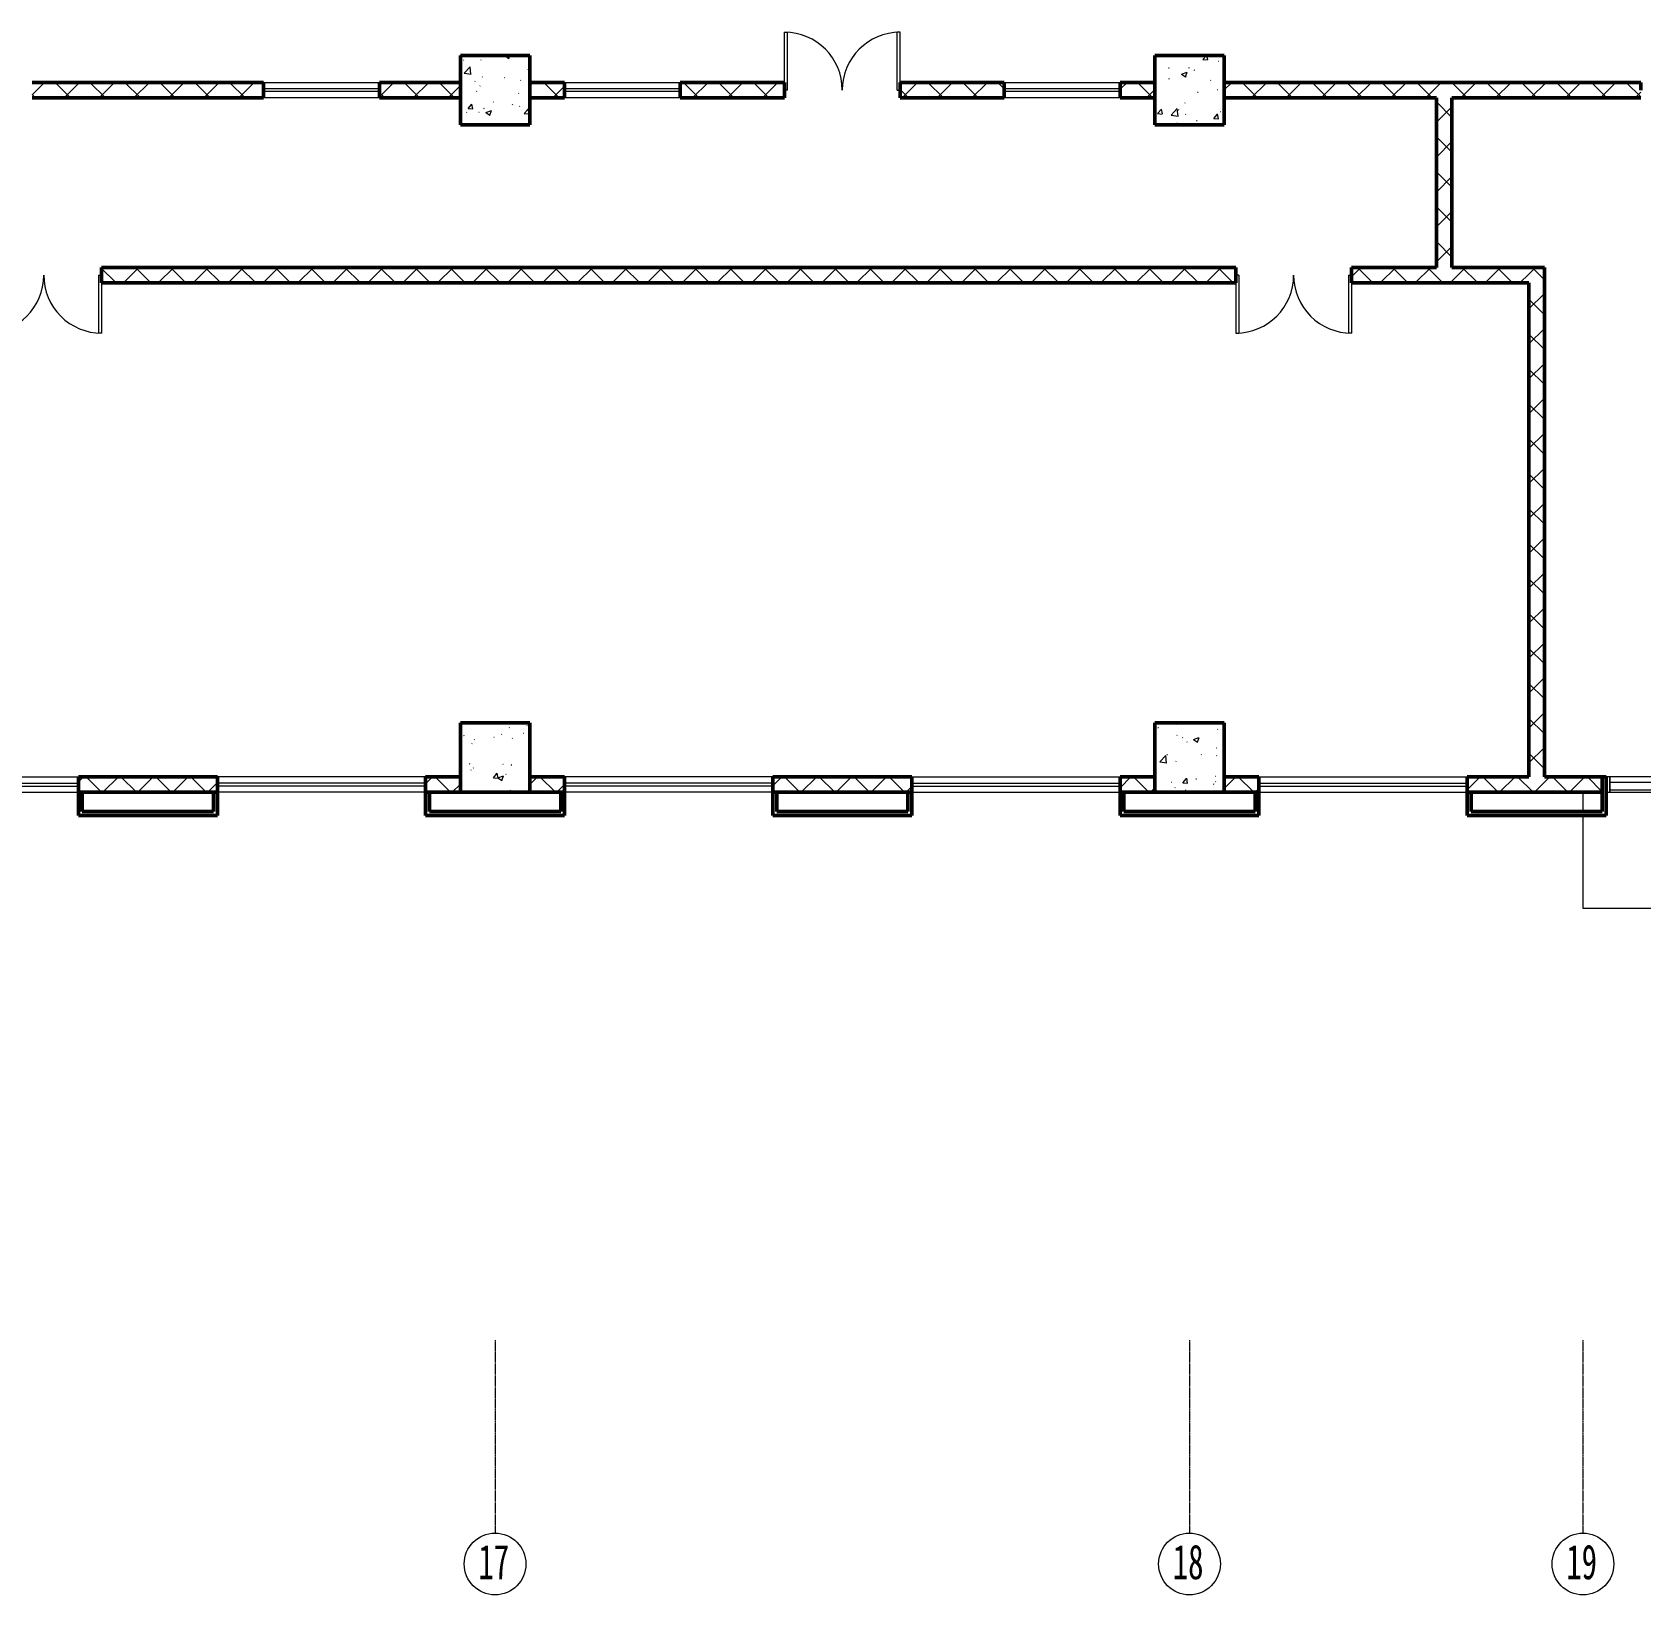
# Model space of a CAD drawing. Header units: millimetres. Extents: x -186019 to 257600, y -73860 to 134785.
# Drawn here: x -82819 to -61969, y 38485 to 58735 of the extents above; entities that cross this region are included whole.
import ezdxf

# ---------------------------------------------------------------- set-up
doc = ezdxf.new("R2010")
doc.units = ezdxf.units.MM
doc.linetypes.add('轴网线', pattern=[22.24, 12.7, -3.18, 3.18, -3.18])
for name, color, linetype, lineweight in [('A-DOOR', 31, 'Continuous', 13), ('A-FLOR', 192, 'Continuous', 13), ('A-GLAZ', 151, 'Continuous', 13), ('A-GLAZ-CURT', 52, 'Continuous', 13), ('A-GLAZ-CWMG', 51, 'Continuous', 13), ('A-WALL', 113, 'Continuous', 13), ('A-WALL-PATT', 111, 'Continuous', 50), ('S-COLS', 52, 'Continuous', 13), ('S-GRID', 1, 'Continuous', 13), ('S-GRID-IDEN', 1, 'Continuous', 13)]:
    doc.layers.add(name, color=color, linetype=linetype, lineweight=lineweight)
doc.styles.add('宋体_1', font='', dxfattribs={"width": 0.65, "height": 450})
doc.styles.get('宋体_1').set_extended_font_data('SimSun')
pattern_1 = [(45, (0, 0), (-226.2742, 226.2742), []), (135, (0, 0), (-226.2742, -226.2742), [])]

# ---------------------------------------------------------------- blocks, each defined once
blk = doc.blocks.new('结构矩形柱 - 结构柱-900 x 900 mm-V23-1F')
at = {"layer": 'S-COLS'}
h = blk.add_hatch(dxfattribs=at)
h.set_pattern_fill('FP_25', color=256, style=0, pattern_type=2)
h.set_pattern_definition([(50, (67819, -49335.2), (728.7365, -63.756), [76.2, -838.2]), (355, (67819, -49335.2), (-140.9716, 764.2276), [60.96, -670.56]), (100.451, (67879.7, -49340.5), (587.77, 700.467), [64.76, -712.36]), (46.184, (67819, -49132), (1084.316, -168.171), [114.3, -1257.3]), (96.636, (67909.4, -49146), (949.61, 989.71), [97.14, -1068.54]), (351.184, (67819, -49132), (949.62, 989.701), [91.44, -1005.84]), (21, (67920.6, -49182.8), (606.458, -409.0606), [76.2, -838.2]), (326, (67920.6, -49182.8), (247.2083, 736.753), [60.96, -670.56]), (71.451, (67971.1, -49216.9), (853.668, 327.6855), [64.76, -712.36]), (37.5, (67819, -49335.2), (12.3547, 338.2201), [6.706, -655.726, 6.706, -674.014, -673.1]), (37.5, (67819, -49335.2), (12.3547, 338.2201), [-1343.152, 6.706, -666.394]), (7.5, (67819, -49335.2), (267.2789, 400.7221), [6.706, -381.406, 6.706, -640.486, -256.54]), (7.5, (67819, -49335.2), (267.2789, 400.7221), [-1035.304, 6.706, -249.834]), (327.5, (67592.42, -49335.2), (542.3633, -22.91534), [6.706, -247.294, 6.706, -1837.334]), (327.5, (67592.42, -49335.2), (542.3633, -22.91534), [-260.706, -785.774, 6.706, -1044.854]), (317.5, (67490.82, -49335.2), (592.517, 101.707), [6.706, -323.494, 6.706, -519.582, -746.76]), (317.5, (67490.82, -49335.2), (592.517, 101.707), [-856.488, 6.706, -740.054])])
h.paths.add_polyline_path([(450, -450), (450, 450), (-450, 450), (-450, -450), (435, -450)], flags=0)
at = {"layer": 'S-COLS', "lineweight": 50}
for p, q in [((450, 450), (-450, 450)), ((-450, 450), (-450, -450)), ((450, -450), (450, 450)), ((-450, -450), (450, -450))]:
    blk.add_line(p, q, dxfattribs=at)
blk = doc.blocks.new('结构矩形柱 - 结构柱-900 x 900 mm-V24-1F')
at = {"layer": 'S-COLS'}
h = blk.add_hatch(dxfattribs=at)
h.set_pattern_fill('FP_26', color=256, style=0, pattern_type=2)
h.set_pattern_definition([(50, (67819, -57985.2), (728.7365, -63.756), [76.2, -838.2]), (355, (67819, -57985.2), (-140.9716, 764.2276), [60.96, -670.56]), (100.451, (67879.7, -57990.5), (587.77, 700.467), [64.76, -712.36]), (46.184, (67819, -57782), (1084.316, -168.171), [114.3, -1257.3]), (96.636, (67909.4, -57796), (949.61, 989.71), [97.14, -1068.54]), (351.184, (67819, -57782), (949.62, 989.701), [91.44, -1005.84]), (21, (67920.6, -57832.8), (606.458, -409.0606), [76.2, -838.2]), (326, (67920.6, -57832.8), (247.2083, 736.753), [60.96, -670.56]), (71.451, (67971.1, -57866.9), (853.668, 327.6855), [64.76, -712.36]), (37.5, (67819, -57985.2), (12.3547, 338.2201), [6.706, -655.726, 6.706, -674.014, -673.1]), (37.5, (67819, -57985.2), (12.3547, 338.2201), [-1343.152, 6.706, -666.394]), (7.5, (67819, -57985.2), (267.2789, 400.7221), [6.706, -381.406, 6.706, -640.486, -256.54]), (7.5, (67819, -57985.2), (267.2789, 400.7221), [-1035.304, 6.706, -249.834]), (327.5, (67592.42, -57985.2), (542.3633, -22.91534), [6.706, -247.294, 6.706, -1837.334]), (327.5, (67592.42, -57985.2), (542.3633, -22.91534), [-260.706, -785.774, 6.706, -1044.854]), (317.5, (67490.82, -57985.2), (592.517, 101.707), [6.706, -323.494, 6.706, -519.582, -746.76]), (317.5, (67490.82, -57985.2), (592.517, 101.707), [-856.488, 6.706, -740.054])])
h.paths.add_polyline_path([(450, -450), (450, 450), (-450, 450), (-450, -450), (435, -450)], flags=0)
at = {"layer": 'S-COLS', "lineweight": 50}
for p, q in [((450, 450), (-450, 450)), ((-450, 450), (-450, -450)), ((450, -450), (450, 450)), ((-450, -450), (450, -450))]:
    blk.add_line(p, q, dxfattribs=at)
blk = doc.blocks.new('结构矩形柱 - 结构柱-900 x 900 mm-V31-1F')
at = {"layer": 'S-COLS'}
h = blk.add_hatch(dxfattribs=at)
h.set_pattern_fill('FP_33', color=256, style=0, pattern_type=2)
h.set_pattern_definition([(50, (76819, -49335.2), (728.7365, -63.756), [76.2, -838.2]), (355, (76819, -49335.2), (-140.9716, 764.2276), [60.96, -670.56]), (100.451, (76879.7, -49340.5), (587.77, 700.467), [64.76, -712.36]), (46.184, (76819, -49132), (1084.316, -168.171), [114.3, -1257.3]), (96.636, (76909.4, -49146), (949.61, 989.71), [97.14, -1068.54]), (351.184, (76819, -49132), (949.62, 989.701), [91.44, -1005.84]), (21, (76920.6, -49182.8), (606.458, -409.0606), [76.2, -838.2]), (326, (76920.6, -49182.8), (247.2083, 736.753), [60.96, -670.56]), (71.451, (76971.1, -49216.9), (853.668, 327.6855), [64.76, -712.36]), (37.5, (76819, -49335.2), (12.3547, 338.2201), [6.706, -655.726, 6.706, -674.014, -673.1]), (37.5, (76819, -49335.2), (12.3547, 338.2201), [-1343.152, 6.706, -666.394]), (7.5, (76819, -49335.2), (267.2789, 400.7221), [6.706, -381.406, 6.706, -640.486, -256.54]), (7.5, (76819, -49335.2), (267.2789, 400.7221), [-1035.304, 6.706, -249.834]), (327.5, (76592.42, -49335.2), (542.3633, -22.91534), [6.706, -247.294, 6.706, -1837.334]), (327.5, (76592.42, -49335.2), (542.3633, -22.91534), [-260.706, -785.774, 6.706, -1044.854]), (317.5, (76490.82, -49335.2), (592.517, 101.707), [6.706, -323.494, 6.706, -519.582, -746.76]), (317.5, (76490.82, -49335.2), (592.517, 101.707), [-856.488, 6.706, -740.054])])
h.paths.add_polyline_path([(450, -450), (450, 450), (-450, 450), (-450, -450), (-337, -450)], flags=0)
at = {"layer": 'S-COLS', "lineweight": 50}
for p, q in [((450, 450), (-450, 450)), ((-450, 450), (-450, -450)), ((450, -450), (450, 450)), ((-450, -450), (450, -450))]:
    blk.add_line(p, q, dxfattribs=at)
blk = doc.blocks.new('结构矩形柱 - 结构柱-900 x 900 mm-V32-1F')
at = {"layer": 'S-COLS'}
h = blk.add_hatch(dxfattribs=at)
h.set_pattern_fill('FP_34', color=256, style=0, pattern_type=2)
h.set_pattern_definition([(50, (76819, -57985.2), (728.7365, -63.756), [76.2, -838.2]), (355, (76819, -57985.2), (-140.9716, 764.2276), [60.96, -670.56]), (100.451, (76879.7, -57990.5), (587.77, 700.467), [64.76, -712.36]), (46.184, (76819, -57782), (1084.316, -168.171), [114.3, -1257.3]), (96.636, (76909.4, -57796), (949.61, 989.71), [97.14, -1068.54]), (351.184, (76819, -57782), (949.62, 989.701), [91.44, -1005.84]), (21, (76920.6, -57832.8), (606.458, -409.0606), [76.2, -838.2]), (326, (76920.6, -57832.8), (247.2083, 736.753), [60.96, -670.56]), (71.451, (76971.1, -57866.9), (853.668, 327.6855), [64.76, -712.36]), (37.5, (76819, -57985.2), (12.3547, 338.2201), [6.706, -655.726, 6.706, -674.014, -673.1]), (37.5, (76819, -57985.2), (12.3547, 338.2201), [-1343.152, 6.706, -666.394]), (7.5, (76819, -57985.2), (267.2789, 400.7221), [6.706, -381.406, 6.706, -640.486, -256.54]), (7.5, (76819, -57985.2), (267.2789, 400.7221), [-1035.304, 6.706, -249.834]), (327.5, (76592.42, -57985.2), (542.3633, -22.91534), [6.706, -247.294, 6.706, -1837.334]), (327.5, (76592.42, -57985.2), (542.3633, -22.91534), [-260.706, -785.774, 6.706, -1044.854]), (317.5, (76490.82, -57985.2), (592.517, 101.707), [6.706, -323.494, 6.706, -519.582, -746.76]), (317.5, (76490.82, -57985.2), (592.517, 101.707), [-856.488, 6.706, -740.054])])
h.paths.add_polyline_path([(-337, -450), (450, -450), (450, 450), (-450, 450), (-450, -450)], flags=0)
at = {"layer": 'S-COLS', "lineweight": 50}
for p, q in [((450, 450), (-450, 450)), ((-450, 450), (-450, -450)), ((450, -450), (450, 450)), ((-450, -450), (450, -450))]:
    blk.add_line(p, q, dxfattribs=at)
blk = doc.blocks.new('双面嵌板木门 1 - M1521-2337372-1F')
at = {"layer": 'A-DOOR'}
for p, q in [((-750, 750), (-710, 750)), ((-750, 100), (-750, 750)), ((-710, 0), (-710, 750)), ((750, 750), (710, 750)), ((710, 0), (710, 750)), ((750, 100), (750, 750)), ((-710, 0), (-750, 0)), ((710, 0), (750, 0))]:
    blk.add_line(p, q, dxfattribs=at)
at = {"layer": 'A-DOOR', "lineweight": 50}
for p, q in [((-750, 100), (-750, 0)), ((750, 100), (750, 0))]:
    blk.add_line(p, q, dxfattribs=at)
at = {"layer": 'A-DOOR'}
for centre, start, end in [((-750, 0), 360, 90), ((750, 0), 90, 180)]:
    blk.add_arc(centre, 750, start, end, dxfattribs=at)
blk = doc.blocks.new('组合窗 - 三层三列_平开_固定_ - C2736-2356831-1F')
at = {"layer": 'A-GLAZ'}
for p, q in [((-1350, 100), (1350, 100)), ((-1350, 20), (1350, 20)), ((-1350, -20), (1350, -20)), ((-1350, -100), (1350, -100))]:
    blk.add_line(p, q, dxfattribs=at)
at = {"layer": 'A-GLAZ', "lineweight": 50}
for p, q in [((-1350, 100), (-1350, -100)), ((1350, -100), (1350, 100))]:
    blk.add_line(p, q, dxfattribs=at)
blk = doc.blocks.new('系统嵌板 - 玻璃-2368667-1F')
at = {"layer": 'A-GLAZ-CURT'}
h = blk.add_hatch(dxfattribs=at)
h.set_pattern_fill('FP_157', color=256, style=0, pattern_type=2)
h.set_pattern_definition([(0, (62093.99, -48985.2), (0, 100), [])])
h.paths.add_polyline_path([(275, -100), (275, 100), (-275, 100), (-275, -100)], flags=0)
at = {"layer": 'A-GLAZ-CURT', "lineweight": 18}
for p, q in [((275, 100), (-275, 100)), ((-275, 100), (-275, -100)), ((275, -100), (275, 0)), ((-275, -100), (275, -100))]:
    blk.add_line(p, q, dxfattribs=at)
blk = doc.blocks.new('矩形竖梃 - 矩形竖梃-2368674-1F')
at = {"layer": 'A-GLAZ-CWMG'}
for p, q in [((0, 100), (-50, 100)), ((-50, 100), (-50, -100)), ((0, -100), (0, 100)), ((-50, -100), (0, -100))]:
    blk.add_line(p, q, dxfattribs=at)
blk = doc.blocks.new('固定窗 - C1515-2372845-1F')
at = {"layer": 'A-GLAZ', "lineweight": 50}
for p, q in [((-788.1, -100), (-788.1, 100)), ((711.9, 100), (711.9, -100))]:
    blk.add_line(p, q, dxfattribs=at)
at = {"layer": 'A-GLAZ'}
for p, q in [((-788.1, 100), (711.9, 100)), ((-788.1, 20), (711.9, 20)), ((711.9, -20), (-788.1, -20)), ((711.9, -100), (-788.1, -100))]:
    blk.add_line(p, q, dxfattribs=at)
blk = doc.blocks.new('轴网 - 宽度系数 0_65-155799-1F')
at = {"layer": 'S-GRID-IDEN'}
blk.add_circle((0, 0), 4, dxfattribs=at)

msp = doc.modelspace()

# ---------------------------------------------------------------- hatches: boundary and pattern name
at = {"layer": 'A-WALL-PATT', "lineweight": 13}
h = msp.add_hatch(dxfattribs=at)
h.set_pattern_fill('FP_137', color=256, style=0, pattern_type=2)
h.set_pattern_definition(pattern_1)
h.paths.add_polyline_path([(-82819, 57885), (-79819, 57885), (-79819, 58085), (-82819, 58085)], flags=0)
h.paths.add_polyline_path([(-77269, 57885), (-77269, 58085), (-78319, 58085), (-78319, 57885)], flags=0)
h.paths.add_polyline_path([(-84319, 57885), (-84319, 58085), (-85369, 58085), (-85369, 57885)], flags=0)
h = msp.add_hatch(dxfattribs=at)
h.set_pattern_fill('FP_137', color=256, style=0, pattern_type=2)
h.set_pattern_definition(pattern_1)
h.paths.add_polyline_path([(-70219, 57885), (-70219, 58085), (-71569, 58085), (-71569, 57885)], flags=0)
h.paths.add_polyline_path([(-68719, 57885), (-68269, 57885), (-68269, 58085), (-68719, 58085)], flags=0)
h.paths.add_polyline_path([(-76369, 57885), (-75919, 57885), (-75919, 58085), (-76369, 58085)], flags=0)
h.paths.add_polyline_path([(-74419, 57885), (-73069, 57885), (-73069, 58085), (-74419, 58085), (-74419, 57985)], flags=0)
h = msp.add_hatch(dxfattribs=at)
h.set_pattern_fill('FP_137', color=256, style=0, pattern_type=2)
h.set_pattern_definition(pattern_1)
h.paths.add_polyline_path([(-61969, 57885), (-61969, 58085), (-67369, 58085), (-67369, 57885), (-63219, 57885)], flags=0)
h.paths.add_polyline_path([(-60169, 57885), (-59269, 57885), (-59269, 58085), (-60169, 58085), (-60169, 57985)], flags=0)
h = msp.add_hatch(dxfattribs=at)
h.set_pattern_fill('FP_137', color=256, style=0, pattern_type=2)
h.set_pattern_definition(pattern_1)
h.paths.add_polyline_path([(-64619, 55685), (-64419, 55685), (-64419, 57885), (-64619, 57885), (-64619, 57869)], flags=0)
h = msp.add_hatch(dxfattribs=at)
h.set_pattern_fill('FP_137', color=256, style=0, pattern_type=2)
h.set_pattern_definition(pattern_1)
h.paths.add_polyline_path([(-86927, 55485), (-83419, 55485), (-83419, 55685), (-88119, 55685), (-88119, 55485), (-87919, 55485)], flags=0)
h.paths.add_polyline_path([(-67219, 55485), (-67219, 55685), (-81919, 55685), (-81919, 55485), (-67384, 55485)], flags=0)
h.paths.add_polyline_path([(-65719, 55485), (-63419, 55485), (-63419, 55685), (-65719, 55685), (-65719, 55585)], flags=0)
h = msp.add_hatch(dxfattribs=at)
h.set_pattern_fill('FP_137', color=256, style=0, pattern_type=2)
h.set_pattern_definition(pattern_1)
h.paths.add_polyline_path([(-63419, 49085), (-63219, 49085), (-63219, 55685), (-63419, 55685), (-63419, 54716)], flags=0)
h = msp.add_hatch(dxfattribs=at)
h.set_pattern_fill('FP_137', color=256, style=0, pattern_type=2)
h.set_pattern_definition(pattern_1)
h.paths.add_polyline_path([(-80419, 48885), (-80419, 49085), (-82219, 49085), (-82219, 48885), (-80469, 48885)], flags=0)
h.paths.add_polyline_path([(-85369, 48885), (-84919, 48885), (-84919, 49085), (-85369, 49085)], flags=0)
h.paths.add_polyline_path([(-77669, 48885), (-77269, 48885), (-77269, 49085), (-77719, 49085), (-77719, 48885)], flags=0)
h = msp.add_hatch(dxfattribs=at)
h.set_pattern_fill('FP_137', color=256, style=0, pattern_type=2)
h.set_pattern_definition(pattern_1)
h.paths.add_polyline_path([(-71469, 48885), (-71419, 48885), (-71419, 49085), (-73219, 49085), (-73219, 48885), (-73169, 48885)], flags=0)
h.paths.add_polyline_path([(-68669, 48885), (-68269, 48885), (-68269, 49085), (-68719, 49085), (-68719, 48885)], flags=0)
h.paths.add_polyline_path([(-76369, 48885), (-75919, 48885), (-75919, 49085), (-76369, 49085)], flags=0)
h = msp.add_hatch(dxfattribs=at)
h.set_pattern_fill('FP_137', color=256, style=0, pattern_type=2)
h.set_pattern_definition(pattern_1)
h.paths.add_polyline_path([(-62469, 48885), (-62469, 49085), (-64219, 49085), (-64219, 48885), (-62498, 48885)], flags=0)
h.paths.add_polyline_path([(-67369, 48885), (-66919, 48885), (-66919, 49085), (-67369, 49085)], flags=0)

# ---------------------------------------------------------------- linework, layer by layer
at = {"layer": 'A-FLOR'}
for p, q in [((-62719, 48885), (-62719, 48635)), ((-62719, 48585), (-62719, 47385)), ((-62719, 47385), (-59420, 47385))]:
    msp.add_line(p, q, dxfattribs=at)
at = {"layer": 'A-WALL', "lineweight": 50}
for p, q in [((-79819, 58085), (-82819, 58085)), ((-77269, 58085), (-78319, 58085)), ((-75919, 58085), (-76369, 58085)), ((-73069, 58085), (-74419, 58085)), ((-73069, 57885), (-73069, 57985)), ((-70219, 58085), (-71569, 58085)), ((-71569, 57985), (-71569, 57885)), ((-68269, 58085), (-68719, 58085)), ((-61969, 58085), (-67369, 58085)), ((-61969, 57985), (-61969, 58085)), ((-82819, 57885), (-79819, 57885)), ((-78319, 57885), (-77269, 57885)), ((-76369, 57885), (-75919, 57885)), ((-74419, 57885), (-73069, 57885)), ((-71569, 57885), (-70219, 57885)), ((-68719, 57885), (-68269, 57885)), ((-67369, 57885), (-64619, 57885)), ((-64619, 57885), (-64619, 55685)), ((-64419, 57885), (-61969, 57885)), ((-64419, 55685), (-64419, 57885)), ((-67219, 55685), (-81919, 55685)), ((-81919, 55685), (-81919, 55585)), ((-67219, 55585), (-67219, 55685)), ((-64619, 55685), (-65719, 55685)), ((-65719, 55685), (-65719, 55585)), ((-63219, 55685), (-64419, 55685)), ((-63219, 49085), (-63219, 55685)), ((-81919, 55485), (-67219, 55485)), ((-65719, 55485), (-63419, 55485)), ((-63419, 55485), (-63419, 49085)), ((-80419, 49085), (-82219, 49085)), ((-77269, 49085), (-77719, 49085)), ((-75919, 49085), (-76369, 49085)), ((-71419, 49085), (-73219, 49085)), ((-68269, 49085), (-68719, 49085)), ((-66919, 49085), (-67369, 49085)), ((-63419, 49085), (-64219, 49085)), ((-62419, 49085), (-63219, 49085)), ((-62469, 49085), (-62469, 48635)), ((-62419, 48585), (-62419, 49085)), ((-82219, 48885), (-80419, 48885)), ((-82219, 48885), (-82219, 48585)), ((-82169, 48635), (-82169, 48885)), ((-80469, 48885), (-80469, 48635)), ((-80419, 48585), (-80419, 48885)), ((-77719, 48885), (-77269, 48885)), ((-77719, 48885), (-77719, 48585)), ((-77669, 48635), (-77669, 48885)), ((-76369, 48885), (-75919, 48885)), ((-75969, 48885), (-75969, 48635)), ((-75919, 48585), (-75919, 48885)), ((-73219, 48885), (-71419, 48885)), ((-73219, 48885), (-73219, 48585)), ((-73169, 48635), (-73169, 48885)), ((-71469, 48885), (-71469, 48635)), ((-71419, 48585), (-71419, 48885)), ((-68719, 48885), (-68269, 48885)), ((-68719, 48885), (-68719, 48585)), ((-68669, 48635), (-68669, 48885)), ((-67369, 48885), (-66919, 48885)), ((-66969, 48885), (-66969, 48635)), ((-66919, 48585), (-66919, 48885)), ((-64219, 48885), (-62469, 48885)), ((-64219, 48885), (-64219, 48585)), ((-64169, 48635), (-64169, 48885)), ((-82219, 48585), (-80419, 48585)), ((-80469, 48635), (-82169, 48635)), ((-77719, 48585), (-75919, 48585)), ((-75969, 48635), (-77669, 48635)), ((-73219, 48585), (-71419, 48585)), ((-71469, 48635), (-73169, 48635)), ((-68719, 48585), (-66919, 48585)), ((-66969, 48635), (-68669, 48635)), ((-64219, 48585), (-62419, 48585)), ((-62469, 48635), (-64169, 48635))]:
    msp.add_line(p, q, dxfattribs=at)
at = {"layer": 'S-GRID', "linetype": '轴网线'}
for p, q in [((-76819, 41785), (-76819, 39285)), ((-67819, 41785), (-67819, 39285)), ((-62719, 41785), (-62719, 39285))]:
    msp.add_line(p, q, dxfattribs=at)

# ---------------------------------------------------------------- block references
at = {"layer": 'A-DOOR'}
msp.add_blockref('双面嵌板木门 1 - M1521-2337372-1F', (-72319, 57985), dxfattribs=at)
at = {"layer": 'A-DOOR', "rotation": 180}
for p in [(-82669, 55585), (-66469, 55585)]:
    msp.add_blockref('双面嵌板木门 1 - M1521-2337372-1F', p, dxfattribs=at)
at = {"layer": 'A-GLAZ', "rotation": 180}
for name, p in [('固定窗 - C1515-2372845-1F', (-79107, 57985)), ('固定窗 - C1515-2372845-1F', (-75207, 57985)), ('固定窗 - C1515-2372845-1F', (-69507, 57985)), ('组合窗 - 三层三列_平开_固定_ - C2736-2356831-1F', (-79069, 48985)), ('组合窗 - 三层三列_平开_固定_ - C2736-2356831-1F', (-74569, 48985))]:
    msp.add_blockref(name, p, dxfattribs=at)
at = {"layer": 'A-GLAZ'}
for p in [(-83569, 48985), (-70069, 48985), (-65569, 48985)]:
    msp.add_blockref('组合窗 - 三层三列_平开_固定_ - C2736-2356831-1F', p, dxfattribs=at)
at = {"layer": 'A-GLAZ-CURT'}
msp.add_blockref('系统嵌板 - 玻璃-2368667-1F', (-62094, 48985), dxfattribs=at)
at = {"layer": 'A-GLAZ-CWMG', "rotation": 180}
msp.add_blockref('矩形竖梃 - 矩形竖梃-2368674-1F', (-62419, 48985), dxfattribs=at)
at = {"layer": 'S-COLS'}
for name, p in [('结构矩形柱 - 结构柱-900 x 900 mm-V32-1F', (-76819, 57985)), ('结构矩形柱 - 结构柱-900 x 900 mm-V24-1F', (-67819, 57985)), ('结构矩形柱 - 结构柱-900 x 900 mm-V31-1F', (-76819, 49335)), ('结构矩形柱 - 结构柱-900 x 900 mm-V23-1F', (-67819, 49335))]:
    msp.add_blockref(name, p, dxfattribs=at)
at = {"layer": 'S-GRID-IDEN', "xscale": 99.99999999999991, "yscale": 99.99999999999991, "zscale": 99.99999999999991, "rotation": 180}
for p in [(-76819, 38885), (-67819, 38885), (-62719, 38885)]:
    msp.add_blockref('轴网 - 宽度系数 0_65-155799-1F', p, dxfattribs=at)

# ---------------------------------------------------------------- texts
at = {"layer": 'S-GRID-IDEN', "char_height": 450, "width": 521.1, "attachment_point": 1, "style": '宋体_1'}
for s, insert in [('17', (-77035, 39137)), ('18', (-68035, 39137)), ('19', (-62935, 39137))]:
    msp.add_mtext(s, dxfattribs=dict(at, insert=insert))

doc.saveas('drawing.dxf')
